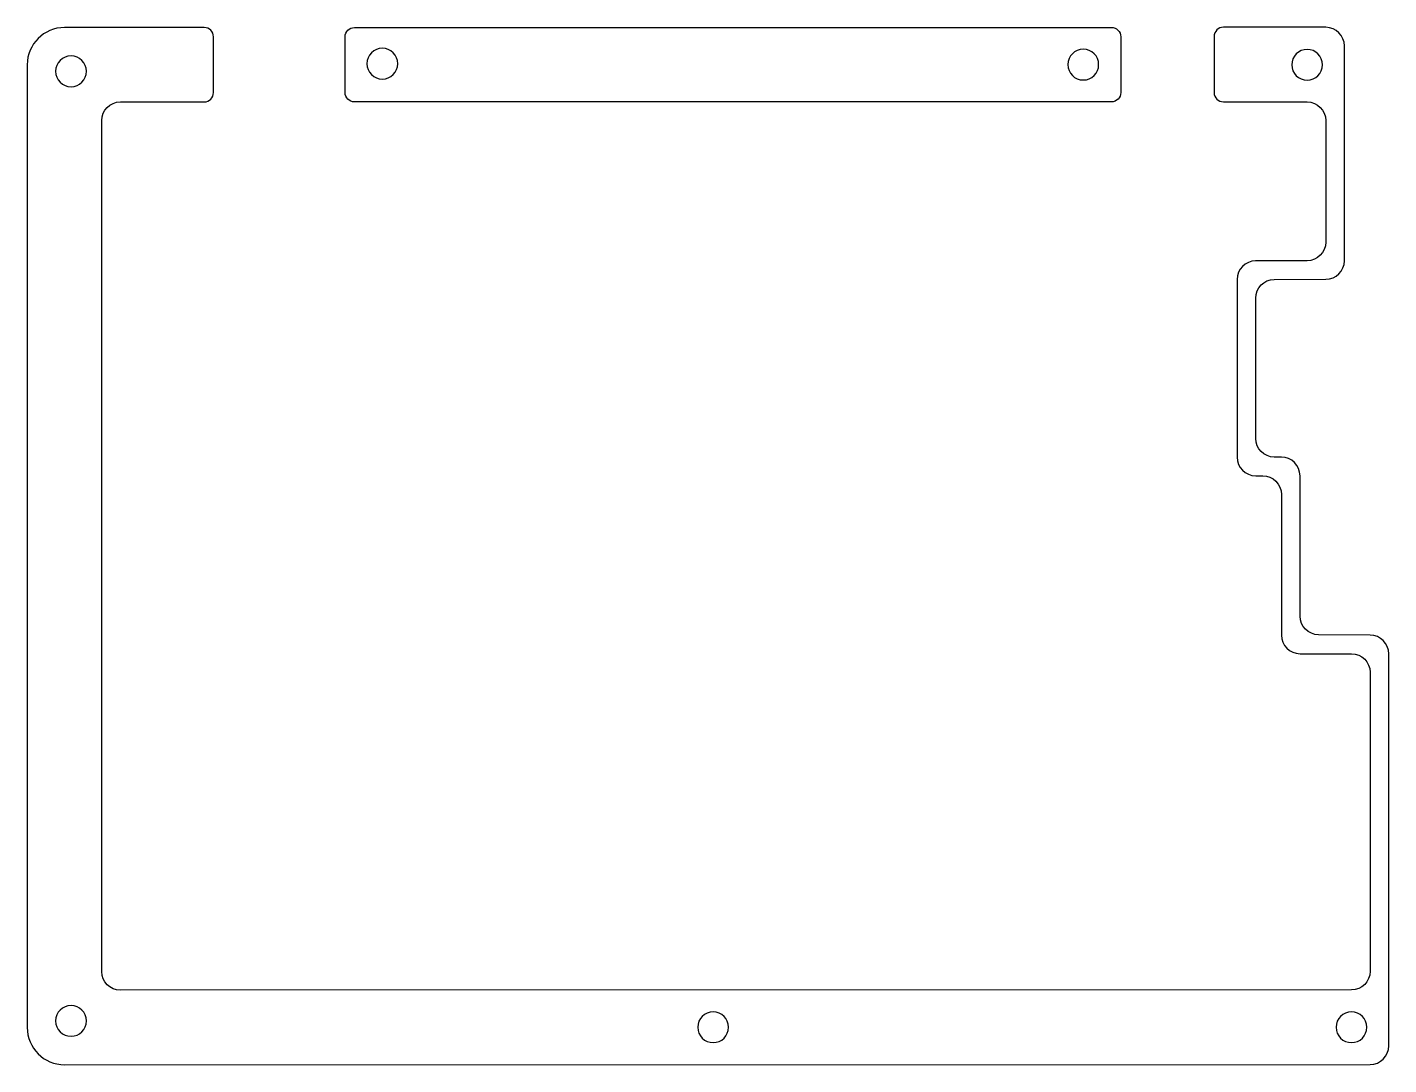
# Model space of a CAD drawing. Header units: inches. Extents: x 76 to 223, y -163 to -52.
import ezdxf

# ---------------------------------------------------------------- set-up
doc = ezdxf.new("R2010")
doc.units = ezdxf.units.IN
doc.header["$MEASUREMENT"] = 0
doc.layers.add('Layer 1', color=7, linetype='Continuous')

# ---------------------------------------------------------------- blocks, each defined once
blk = doc.blocks.new('block 2')
at = {"layer": 'Layer 1', "color": 185, "lineweight": 25, "true_color": 0x62449b}
blk.add_open_spline([(192.79, -52.06), (192.79, -52.06), (111.56, -52.07), (111.56, -52.07), (111.01, -52.07), (110.56, -52.51), (110.56, -53.07), (110.56, -53.07), (110.56, -59.05), (110.56, -59.05), (110.56, -59.6), (111.01, -60.05), (111.56, -60.05), (111.56, -60.05), (192.8, -60.05), (192.8, -60.05), (193.35, -60.05), (193.8, -59.6), (193.8, -59.05), (193.8, -59.05), (193.8, -53.06), (193.8, -53.06), (193.8, -52.5), (193.35, -52.06), (192.79, -52.06)], degree=3, knots=[0, 0, 0, 0, 1, 1, 1, 2, 2, 2, 3, 3, 3, 4, 4, 4, 5, 5, 5, 6, 6, 6, 7, 7, 7, 8, 8, 8, 8], dxfattribs=at)

msp = doc.modelspace()

# ---------------------------------------------------------------- linework, layer by layer
at = {"layer": 'Layer 1', "color": 185, "lineweight": 25, "true_color": 0x62449b}
msp.add_open_spline([(204.82, -52.04), (204.82, -52.04), (215.8, -52.05), (215.8, -52.05), (216.91, -52.06), (217.8, -52.95), (217.8, -54.05), (217.8, -54.05), (217.8, -77.08), (217.8, -77.08), (217.8, -78.19), (216.91, -79.08), (215.8, -79.08), (215.8, -79.08), (210.27, -79.1), (210.27, -79.1), (209.17, -79.1), (208.28, -79.99), (208.28, -81.1), (208.28, -81.1), (208.28, -96.15), (208.28, -96.15), (208.28, -97.25), (209.17, -98.15), (210.28, -98.15), (210.28, -98.15), (211.04, -98.15), (211.04, -98.15), (212.14, -98.15), (213.04, -99.05), (213.04, -100.15), (213.04, -100.15), (213.04, -115.21), (213.04, -115.21), (213.04, -116.31), (213.93, -117.2), (215.03, -117.21), (215.03, -117.21), (220.57, -117.24), (220.57, -117.24), (221.67, -117.25), (222.56, -118.14), (222.56, -119.24), (222.56, -119.24), (222.56, -161.29), (222.56, -161.29), (222.56, -162.4), (221.67, -163.29), (220.56, -163.29), (220.56, -163.29), (80.45, -163.32), (80.45, -163.32), (78.24, -163.32), (76.45, -161.53), (76.45, -159.32), (76.45, -159.32), (76.45, -56.07), (76.45, -56.07), (76.45, -53.86), (78.24, -52.07), (80.45, -52.07), (80.45, -52.07), (95.44, -52.07), (95.44, -52.07), (95.99, -52.07), (96.44, -52.52), (96.44, -53.07), (96.44, -53.07), (96.44, -59.05), (96.44, -59.05), (96.44, -59.6), (95.99, -60.05), (95.44, -60.05), (95.44, -60.05), (86.45, -60.05), (86.45, -60.05), (85.34, -60.05), (84.45, -60.94), (84.45, -62.04), (84.45, -81.39), (84.45, -138.18), (84.45, -153.33), (84.45, -154.43), (85.34, -155.32), (86.45, -155.32), (86.45, -155.32), (218.56, -155.3), (218.56, -155.3), (219.67, -155.3), (220.56, -154.4), (220.56, -153.3), (220.56, -153.3), (220.56, -121.23), (220.56, -121.23), (220.56, -120.13), (219.67, -119.24), (218.57, -119.23), (218.57, -119.23), (213.04, -119.23), (213.04, -119.23), (211.93, -119.23), (211.04, -118.33), (211.04, -117.23), (211.04, -117.23), (211.04, -115.21), (211.04, -115.21), (211.04, -115.21), (211.04, -102.15), (211.04, -102.15), (211.04, -101.05), (210.14, -100.15), (209.04, -100.15), (209.04, -100.15), (208.28, -100.15), (208.28, -100.15), (207.17, -100.15), (206.28, -99.25), (206.28, -98.15), (206.28, -98.15), (206.28, -79.1), (206.28, -79.1), (206.28, -78), (207.17, -77.1), (208.27, -77.1), (208.27, -77.1), (213.8, -77.09), (213.8, -77.09), (214.91, -77.08), (215.8, -76.19), (215.8, -75.09), (215.8, -75.09), (215.8, -62.05), (215.8, -62.05), (215.8, -60.94), (214.91, -60.05), (213.8, -60.05), (213.8, -60.05), (204.82, -60.04), (204.82, -60.04), (204.27, -60.04), (203.82, -59.59), (203.82, -59.04), (203.82, -59.04), (203.82, -53.04), (203.82, -53.04), (203.82, -52.49), (204.27, -52.04), (204.82, -52.04)], degree=3, knots=[0, 0, 0, 0, 1, 1, 1, 2, 2, 2, 3, 3, 3, 4, 4, 4, 5, 5, 5, 6, 6, 6, 7, 7, 7, 8, 8, 8, 9, 9, 9, 10, 10, 10, 11, 11, 11, 12, 12, 12, 13, 13, 13, 14, 14, 14, 15, 15, 15, 16, 16, 16, 17, 17, 17, 18, 18, 18, 19, 19, 19, 20, 20, 20, 21, 21, 21, 22, 22, 22, 23, 23, 23, 24, 24, 24, 25, 25, 25, 26, 26, 26, 27, 27, 27, 28, 28, 28, 29, 29, 29, 30, 30, 30, 31, 31, 31, 32, 32, 32, 33, 33, 33, 34, 34, 34, 35, 35, 35, 36, 36, 36, 37, 37, 37, 38, 38, 38, 39, 39, 39, 40, 40, 40, 41, 41, 41, 42, 42, 42, 43, 43, 43, 44, 44, 44, 45, 45, 45, 46, 46, 46, 47, 47, 47, 48, 48, 48, 49, 49, 49, 49], dxfattribs=at)
at = {"layer": 'Layer 1', "color": 193, "lineweight": 25, "true_color": 0x9877b5}
for points in [[(82.8, -56.77), (82.8, -57.68), (82.06, -58.42), (81.15, -58.42), (80.24, -58.42), (79.5, -57.68), (79.5, -56.77), (79.5, -55.86), (80.24, -55.12), (81.15, -55.12), (82.06, -55.12), (82.8, -55.86), (82.8, -56.77)], [(116.21, -55.95), (116.21, -56.86), (115.47, -57.6), (114.56, -57.6), (113.65, -57.6), (112.91, -56.86), (112.91, -55.95), (112.91, -55.04), (113.65, -54.3), (114.56, -54.3), (115.47, -54.3), (116.21, -55.04), (116.21, -55.95)], [(191.43, -56.05), (191.43, -56.96), (190.69, -57.7), (189.78, -57.7), (188.86, -57.7), (188.13, -56.96), (188.13, -56.05), (188.13, -55.13), (188.86, -54.4), (189.78, -54.4), (190.69, -54.4), (191.43, -55.13), (191.43, -56.05)], [(215.45, -56.07), (215.45, -56.98), (214.71, -57.72), (213.8, -57.72), (212.89, -57.72), (212.15, -56.98), (212.15, -56.07), (212.15, -55.16), (212.89, -54.42), (213.8, -54.42), (214.71, -54.42), (215.45, -55.16), (215.45, -56.07)], [(82.8, -158.62), (82.8, -159.53), (82.06, -160.27), (81.15, -160.27), (80.24, -160.27), (79.5, -159.53), (79.5, -158.62), (79.5, -157.71), (80.24, -156.97), (81.15, -156.97), (82.06, -156.97), (82.8, -157.71), (82.8, -158.62)], [(151.71, -159.3), (151.71, -160.21), (150.97, -160.95), (150.06, -160.95), (149.15, -160.95), (148.41, -160.21), (148.41, -159.3), (148.41, -158.39), (149.15, -157.65), (150.06, -157.65), (150.97, -157.65), (151.71, -158.39), (151.71, -159.3)], [(220.21, -159.3), (220.21, -160.21), (219.47, -160.95), (218.56, -160.95), (217.65, -160.95), (216.91, -160.21), (216.91, -159.3), (216.91, -158.39), (217.65, -157.65), (218.56, -157.65), (219.47, -157.65), (220.21, -158.39), (220.21, -159.3)]]:
    msp.add_open_spline(points, degree=3, knots=[0, 0, 0, 0, 1, 1, 1, 2, 2, 2, 3, 3, 3, 4, 4, 4, 4], dxfattribs=at)

# ---------------------------------------------------------------- block references
at = {"layer": 'Layer 1'}
msp.add_blockref('block 2', (0, 0), dxfattribs=at)

doc.saveas('drawing.dxf')
